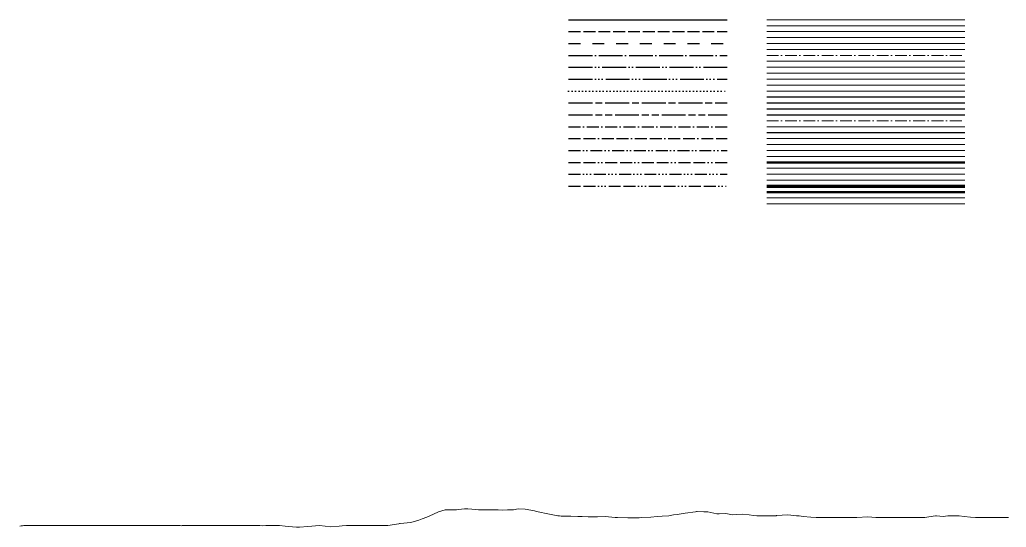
# Model space of a CAD drawing. Header units: millimetres. Extents: x 432273 to 1023813, y -32657 to 705940.
# Drawn here: x 663981 to 713780, y -479 to 25145 of the extents above; entities that cross this region are included whole.
import ezdxf

# ---------------------------------------------------------------- set-up
doc = ezdxf.new("R2010")
doc.units = ezdxf.units.MM
doc.header["$LTSCALE"] = 100
for name, pattern in [('SXF_一点二短鎖線', [16.75, 6, -1.5, 6, -1.5, 0.25, -1.5]), ('SXF_一点短鎖線', [9.25, 6, -1.5, 0.25, -1.5]), ('SXF_一点鎖線', [18.5, 12, -1.5, 3.5, -1.5]), ('SXF_一点長鎖線', [15.25, 12, -1.5, 0.25, -1.5]), ('SXF_三点二短鎖線', [20.25, 6, -1.5, 6, -1.5, 0.25, -1.5, 0.25, -1.5, 0.25, -1.5]), ('SXF_三点短鎖線', [12.75, 6, -1.5, 0.25, -1.5, 0.25, -1.5, 0.25, -1.5]), ('SXF_三点長鎖線', [18.75, 12, -1.5, 0.25, -1.5, 0.25, -1.5, 0.25, -1.5]), ('SXF_二点二短鎖線', [18.5, 6, -1.5, 6, -1.5, 0.25, -1.5, 0.25, -1.5]), ('SXF_二点短鎖線', [11, 6, -1.5, 0.25, -1.5, 0.25, -1.5]), ('SXF_二点鎖線', [23.5, 12, -1.5, 3.5, -1.5, 3.5, -1.5]), ('SXF_二点長鎖線', [17, 12, -1.5, 0.25, -1.5, 0.25, -1.5]), ('SXF_点線', [1.75, 0.25, -1.5]), ('SXF_破線', [7.5, 6, -1.5]), ('SXF_跳び破線', [12, 6, -6])]:
    doc.linetypes.add(name, pattern=pattern)
doc.layers.get('Defpoints').update_dxf_attribs({"color": 153})
for name, color, linetype, lineweight in [('D-BGD', 7, 'Continuous', 13), ('D-BGD-BRG', 8, 'Continuous', 9), ('D-BGD-CRST', 7, 'Continuous', 13), ('D-BGD-ETRL', 7, 'Continuous', 13), ('D-BGD-HTXT', 7, 'Continuous', 13), ('D-BGD-TXT', 7, 'Continuous', 13), ('D-BMK', 2, 'SXF_一点短鎖線', 13), ('D-BMK-HTXT', 7, 'Continuous', 13), ('D-BMK-TXT', 7, 'Continuous', 13), ('D-BYP', 7, 'Continuous', 13), ('D-BYP-DIM', 7, 'Continuous', 13), ('D-BYP-HTXT', 7, 'Continuous', 13), ('D-BYP-STR1', 2, 'Continuous', 13), ('D-BYP-STR2', 6, 'Continuous', 25), ('D-BYP-STR3', 3, 'Continuous', 25), ('D-BYP-STR4', 6, 'Continuous', 25), ('D-BYP-STR6', 2, 'SXF_一点短鎖線', 13), ('D-BYP-STR7', 2, 'Continuous', 13), ('D-BYP-STR8', 150, 'Continuous', 25), ('D-BYP-STR9', 30, 'Continuous', 13), ('D-BYP-TXT', 7, 'Continuous', 13), ('D-DOC', 7, 'Continuous', 13), ('D-ORD', 7, 'Continuous', 13), ('D-STR', 1, 'Continuous', 50), ('D-STR-DIM', 7, 'Continuous', 13), ('D-STR-HTXT', 7, 'Continuous', 13), ('D-STR-TXT', 7, 'Continuous', 13), ('D-TTL', 2, 'Continuous', 140), ('D-TTL-FRAM', 2, 'Continuous', 50), ('D-TTL-LINE', 7, 'Continuous', 13), ('D-TTL-TXT', 7, 'Continuous', 13)]:
    doc.layers.add(name, color=color, linetype=linetype, lineweight=lineweight)
doc.layers.add('D-BYP-STR5', color=7, linetype='Continuous', lineweight=25, true_color=0xc00080)

msp = doc.modelspace()

# ---------------------------------------------------------------- linework, layer by layer
at = {"layer": 'D-BGD'}
msp.add_line((701688, 25145.2), (711688, 25145.2), dxfattribs=at)
at = {"layer": 'D-BGD', "linetype": 'Continuous', "lineweight": 13}
msp.add_lwpolyline([(713898.3, 6.1), (713710.5, 6.1), (713532.1, 6.1), (713221.7, 6.1), (713133.8, 6.1), (713015, 6.1), (712557.1, 6.1), (712218.3, 6.1), (711980.4, 29.8), (711658.8, 61.9), (711403.7, 106.1), (711214.9, 106.1), (710827, 106.1), (710602.3, 67.2), (710250.3, 102.3), (710236.1, 103.7), (710211.5, 99.4), (709869.9, 40.2), (709673.6, 6.1), (709208.1, 6.1), (709096.9, 6.1), (708946.6, 6.1), (708520.2, 6.1), (708204.7, 6.1), (707943.5, 6.1), (707590.5, 6.1), (707366.8, 6.1), (707201.2, 6.1), (706790.1, 47.1), (706234.3, 6.1), (706213.4, 6.1), (706197.8, 6.1), (705636.7, 6.1), (705194.4, 6.1), (705060, 19.5), (704878.2, 6.1), (704483.3, 6.1), (704191, 6.1), (703906.6, 34.5), (703522.1, 72.8), (703329.9, 91.9), (703187.6, 106.1), (702753.2, 149.4), (702184.2, 107.5), (702176.5, 106.9), (702166, 106.1), (701599.8, 106.1), (701180.8, 106.1), (701023.1, 121.8), (700809.8, 143.1), (700446.4, 179.3), (700177.4, 159.5), (699982, 145.1), (699869.7, 167.5), (699615.8, 218.1), (699293, 194.3), (699249.6, 198.6), (699174, 206.1), (698716.3, 297.4), (698517.1, 302.5), (698170.6, 311.5), (698150.9, 310), (698139.6, 309.2), (698097.6, 306.1), (697562.9, 227.3), (697167.2, 168.9), (696986.2, 142.2), (696741.5, 106.1), (696409.5, 81.6), (696163.8, 63.5), (695832.8, 39.1), (695385.4, 6.1), (695256.1, -3.4), (695160.4, -10.5), (694679.4, 2), (694157, 15.5), (694102.7, 16.9), (694029.2, 18.9), (693526, 69), (693153.6, 41.5), (692949.3, 46.8), (692673.1, 54), (692372.6, 61.8), (692150.2, 67.6), (691795.9, 76.7), (691317, 89.2), (691219.2, 91.7), (691146.8, 106.1), (690642.5, 206.6), (690143.4, 306.1), (690065.8, 321.6), (689960.9, 342.5), (689489.1, 436.5), (689140, 445.6), (688912.4, 406.1), (688604.7, 406.1), (688335.7, 386.3), (688136.6, 406.1), (687759, 406.1), (687248.6, 406.1), (687182.3, 401.2), (687133.2, 406.1), (686798.1, 439.5), (686605.6, 458.7), (686431.9, 445.9), (686129.8, 423.6), (686028.9, 406.1), (685699.5, 406.1), (685452.2, 406.1), (685126.4, 293.1), (684875.5, 181.1), (684536.4, 29.7), (684298.8, -58.8), (684123, -124.4), (683722.1, -233.8), (683180.3, -287.8), (683145.4, -293.9), (683119.6, -298.4), (682568.7, -393.9), (682116.2, -393.9), (681992, -393.9), (681824.1, -393.9), (681415.3, -393.9), (681112.8, -393.9), (680838.6, -393.9), (680468, -393.9), (680261.9, -409.1), (680109.4, -420.3), (679685.2, -451.6), (679111.9, -394.5), (679108.5, -394.1), (679106, -394.3), (678531.8, -436.7), (678102.6, -468.3), (677955.1, -479.2), (677755.8, -459.3), (677378.4, -421.7), (677099.2, -393.9), (676801.7, -393.9), (676399.6, -393.9), (676225, -406.8), (676095.7, -393.9), (675648.3, -393.9), (675092.3, -393.9), (675071.6, -393.9), (675043.5, -393.9), (674494.9, -393.9), (674088.9, -393.9), (673918.2, -393.9), (673687.4, -393.9), (673341.5, -393.9), (673085.5, -393.9), (672881.8, -393.9), (672764.8, -393.9), (672515.6, -393.9), (672188.1, -393.9), (672149.4, -400.6), (672082.1, -393.9), (671611.4, -393.9), (671078.7, -393.9), (671034.7, -393.9), (670975.1, -393.9), (670458, -393.9), (670075.3, -393.9), (669881.3, -393.9), (669619, -393.9), (669304.6, -393.9), (669071.9, -393.9), (668727.9, -393.9), (668262.9, -393.9), (668151.2, -393.9), (668068.5, -393.9), (667574.5, -393.9), (667065.1, -393.9), (666997.8, -393.9), (666906.8, -393.9), (666421.1, -393.9), (666061.7, -393.9), (665844.4, -393.9), (665550.7, -393.9), (665267.7, -393.9), (665058.3, -393.9), (664691, -393.9), (664194.5, -393.9), (664114.3, -399.8), (664054.9, -404.2), (663980.9, -417)], dxfattribs=at)
at = {"layer": 'D-BGD-BRG'}
msp.add_line((701688, 24845.2), (711688, 24845.2), dxfattribs=at)
at = {"layer": 'D-BGD-CRST'}
msp.add_line((701688, 24545.2), (711688, 24545.2), dxfattribs=at)
at = {"layer": 'D-BGD-ETRL'}
msp.add_line((701688, 24245.2), (711688, 24245.2), dxfattribs=at)
at = {"layer": 'D-BGD-HTXT'}
msp.add_line((701688, 23945.2), (711688, 23945.2), dxfattribs=at)
at = {"layer": 'D-BGD-TXT'}
msp.add_line((701688, 23645.2), (711688, 23645.2), dxfattribs=at)
at = {"layer": 'D-BMK'}
msp.add_line((701688, 23345.2), (711688, 23345.2), dxfattribs=at)
at = {"layer": 'D-BMK-HTXT'}
msp.add_line((701688, 23045.2), (711688, 23045.2), dxfattribs=at)
at = {"layer": 'D-BMK-TXT'}
msp.add_line((701688, 22745.2), (711688, 22745.2), dxfattribs=at)
at = {"layer": 'D-BYP'}
msp.add_line((701688, 22445.2), (711688, 22445.2), dxfattribs=at)
at = {"layer": 'D-BYP-DIM'}
msp.add_line((701688, 22145.2), (711688, 22145.2), dxfattribs=at)
at = {"layer": 'D-BYP-HTXT'}
msp.add_line((701688, 21845.2), (711688, 21845.2), dxfattribs=at)
at = {"layer": 'D-BYP-STR1'}
msp.add_line((701688, 21545.2), (711688, 21545.2), dxfattribs=at)
at = {"layer": 'D-BYP-STR2'}
msp.add_line((701688, 21245.2), (711688, 21245.2), dxfattribs=at)
at = {"layer": 'D-BYP-STR3'}
msp.add_line((701688, 20945.2), (711688, 20945.2), dxfattribs=at)
at = {"layer": 'D-BYP-STR4'}
msp.add_line((701688, 20645.2), (711688, 20645.2), dxfattribs=at)
at = {"layer": 'D-BYP-STR5'}
msp.add_line((701688, 20345.2), (711688, 20345.2), dxfattribs=at)
at = {"layer": 'D-BYP-STR6'}
msp.add_line((701688, 20045.2), (711688, 20045.2), dxfattribs=at)
at = {"layer": 'D-BYP-STR7'}
msp.add_line((701688, 19745.2), (711688, 19745.2), dxfattribs=at)
at = {"layer": 'D-BYP-STR8'}
msp.add_line((701688, 19445.2), (711688, 19445.2), dxfattribs=at)
at = {"layer": 'D-BYP-STR9'}
msp.add_line((701688, 19145.2), (711688, 19145.2), dxfattribs=at)
at = {"layer": 'D-BYP-TXT'}
msp.add_line((701688, 18845.2), (711688, 18845.2), dxfattribs=at)
at = {"layer": 'D-DOC'}
msp.add_line((701688, 18545.2), (711688, 18545.2), dxfattribs=at)
at = {"layer": 'D-ORD'}
msp.add_line((701688, 18245.2), (711688, 18245.2), dxfattribs=at)
at = {"layer": 'D-STR'}
msp.add_line((701688, 17945.2), (711688, 17945.2), dxfattribs=at)
at = {"layer": 'D-STR-DIM'}
msp.add_line((701688, 17645.2), (711688, 17645.2), dxfattribs=at)
at = {"layer": 'D-STR-HTXT'}
msp.add_line((701688, 17345.2), (711688, 17345.2), dxfattribs=at)
at = {"layer": 'D-STR-TXT'}
msp.add_line((701688, 17045.2), (711688, 17045.2), dxfattribs=at)
at = {"layer": 'D-TTL'}
msp.add_line((701688, 16745.2), (711688, 16745.2), dxfattribs=at)
at = {"layer": 'D-TTL-FRAM'}
msp.add_line((701688, 16445.2), (711688, 16445.2), dxfattribs=at)
at = {"layer": 'D-TTL-LINE'}
msp.add_line((701688, 16145.2), (711688, 16145.2), dxfattribs=at)
at = {"layer": 'D-TTL-TXT'}
msp.add_line((701688, 15845.2), (711688, 15845.2), dxfattribs=at)
at = {"layer": 'Defpoints', "color": 1, "linetype": 'Continuous'}
msp.add_line((691688, 25145.2), (699688, 25145.2), dxfattribs=at)
at = {"layer": 'Defpoints', "color": 2, "linetype": 'SXF_破線'}
msp.add_line((691688, 24545.2), (699688, 24545.2), dxfattribs=at)
at = {"layer": 'Defpoints', "color": 3, "linetype": 'SXF_跳び破線'}
msp.add_line((691688, 23945.2), (699688, 23945.2), dxfattribs=at)
at = {"layer": 'Defpoints', "color": 4, "linetype": 'SXF_一点長鎖線'}
msp.add_line((691688, 23345.2), (699688, 23345.2), dxfattribs=at)
at = {"layer": 'Defpoints', "color": 5, "linetype": 'SXF_二点長鎖線'}
msp.add_line((691688, 22745.2), (699688, 22745.2), dxfattribs=at)
at = {"layer": 'Defpoints', "color": 6, "linetype": 'SXF_三点長鎖線'}
msp.add_line((691688, 22145.2), (699688, 22145.2), dxfattribs=at)
at = {"layer": 'Defpoints', "color": 7, "linetype": 'SXF_点線'}
msp.add_line((691688, 21545.2), (699688, 21545.2), dxfattribs=at)
at = {"layer": 'Defpoints', "color": 222, "linetype": 'SXF_一点鎖線', "true_color": 0xc00080}
msp.add_line((691688, 20945.2), (699688, 20945.2), dxfattribs=at)
at = {"layer": 'Defpoints', "color": 23, "linetype": 'SXF_二点鎖線', "true_color": 0xc08040}
msp.add_line((691688, 20345.2), (699688, 20345.2), dxfattribs=at)
at = {"layer": 'Defpoints', "color": 30, "linetype": 'SXF_一点短鎖線'}
msp.add_line((691688, 19745.2), (699688, 19745.2), dxfattribs=at)
at = {"layer": 'Defpoints', "color": 83, "linetype": 'SXF_一点二短鎖線', "true_color": 0x80c080}
msp.add_line((691688, 19145.2), (699688, 19145.2), dxfattribs=at)
at = {"layer": 'Defpoints', "color": 150, "linetype": 'SXF_二点短鎖線'}
msp.add_line((691688, 18545.2), (699688, 18545.2), dxfattribs=at)
at = {"layer": 'Defpoints', "color": 171, "linetype": 'SXF_二点二短鎖線', "true_color": 0x8040ff}
msp.add_line((691688, 17945.2), (699688, 17945.2), dxfattribs=at)
at = {"layer": 'Defpoints', "color": 9, "linetype": 'SXF_三点短鎖線'}
msp.add_line((691688, 17345.2), (699688, 17345.2), dxfattribs=at)
at = {"layer": 'Defpoints', "color": 8, "linetype": 'SXF_三点二短鎖線'}
msp.add_line((691688, 16745.2), (699688, 16745.2), dxfattribs=at)

doc.saveas('drawing.dxf')
